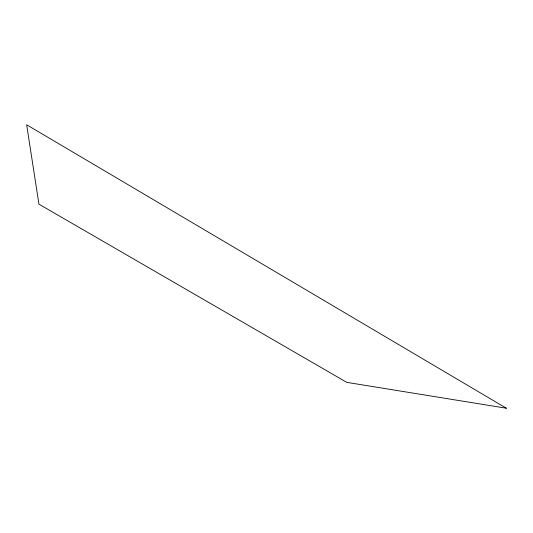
<?xml version="1.0" encoding="UTF-8"?>
<svg xmlns="http://www.w3.org/2000/svg" width="533" height="533" viewBox="0 0 533 533"><rect width="100%" height="100%" fill="white"/><g stroke="black" fill="none" stroke-linecap="round" stroke-linejoin="round"><path stroke-width="0.8" d="M506.35 408.231L346.77 382.361L38.942 204.159L26.65 124.769L506.35 408.231"/></g></svg>
